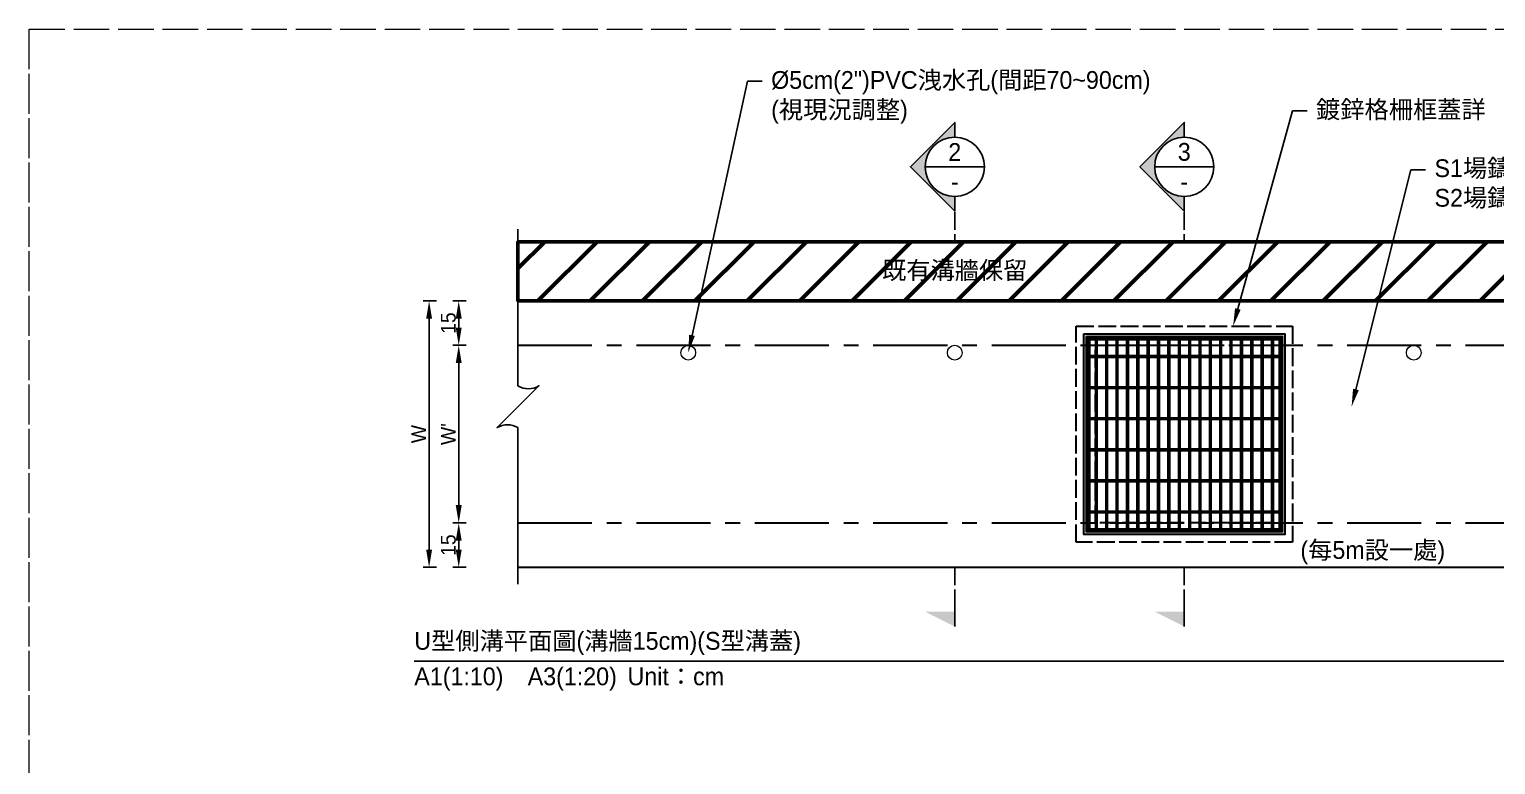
# Model space of a CAD drawing. Extents: x -8520 to 1950, y -2159 to 466.
# Drawn here: x -2640 to -2144.9, y -248.4 to 0 of the extents above; entities that cross this region are included whole.
import ezdxf
from ezdxf import colors
from ezdxf.entities.mleader import LeaderData, LeaderLine
from ezdxf.math import Vec2, Vec3

# ---------------------------------------------------------------- set-up
doc = ezdxf.new("R2010")
doc.units = 0
doc.header["$MEASUREMENT"] = 0
doc.linetypes.add('ACAD_ISO02W100', pattern=[15, 12, -3])
doc.linetypes.add('CENTERX2', pattern=[4, 2.5, -0.5, 0.5, -0.5])
for name, color, linetype, lineweight in [('一、3.基本-變更', 1, 'Continuous', 50), ('二、1.繪圖-既有設施', 8, 'Continuous', 20), ('二、2.繪圖-施作項目', 181, 'Continuous', 30), ('二、6.繪圖-其他施作項目', 35, 'Continuous', 30)]:
    doc.layers.add(name, color=color, linetype=linetype, lineweight=lineweight)
doc.layers.add('一、4.基本-隱藏', color=9, linetype='ACAD_ISO02W100', lineweight=20, plot=False)
doc.layers.add('三、3.文字-註解文字', color=2, linetype='Continuous')
doc.styles.add('次圖名(詳圖)', font='MS PGothic.ttf', dxfattribs={"height": 6})
doc.styles.add('註解文字(詳圖)', font='MS PGothic.ttf', dxfattribs={"height": 5})
doc.dimstyles.new('註解文字(詳圖)', dxfattribs={"dimtxt": 6, "dimasz": 6, "dimexe": 2, "dimexo": 5, "dimgap": 1, "dimtad": 2, "dimzin": 0, "dimdsep": 46, "dimtxsty": '註解文字(詳圖)', "dimcen": 0.1, "dimclrd": 256, "dimclre": 256, "dimclrt": 256, "dimadec": 0, "dimazin": 0, "dimtfac": 1, "dimtofl": 0, "dimtmove": 0, "dimatfit": 3, "dimfxlon": 1, "dimtolj": 1, "dimtzin": 0, "dimlwd": -1, "dimlwe": -1, "dimarcsym": 1})
pattern_1 = [(45, (-3685.3608, 76.9043), (-2.65165, 2.65165), []), (45, (-3684.477, 76.9043), (-2.65165, 2.65165), []), (45, (-3683.593, 76.9043), (-2.65165, 2.65165), []), (45, (-3682.709, 76.9043), (-2.65165, 2.65165), [])]

# ---------------------------------------------------------------- blocks, each defined once
blk = doc.blocks.new('*D100')
at = {"layer": 'Defpoints', "color": 0, "transparency": 16777216}
for p in [(-2475, -91.75), (-2495, -106.75), (-2475, -106.75)]:
    blk.add_point(p, dxfattribs=at)
at = {"layer": '三、3.文字-註解文字', "transparency": 16777216}
for p, q in [((-2492.5, -91.75), (-2497, -91.75)), ((-2495, -97.75), (-2495, -100.75)), ((-2492.5, -106.75), (-2497, -106.75))]:
    blk.add_line(p, q, dxfattribs=at)
for points in [[(-2496, -97.75), (-2494, -97.75), (-2495, -91.75)], [(-2496, -100.75), (-2494, -100.75), (-2495, -106.75)]]:
    blk.add_solid(points, dxfattribs=at)
at = {"layer": '三、3.文字-註解文字', "transparency": 16777216, "insert": (-2498.5, -99.25), "char_height": 5, "attachment_point": 5, "rotation": 90, "style": '註解文字(詳圖)'}
blk.add_mtext('\\A1;15', dxfattribs=at)
blk = doc.blocks.new('*D101')
at = {"layer": 'Defpoints', "color": 0, "transparency": 16777216}
for p in [(-2475, -106.75), (-2495, -166.75), (-2475, -166.75)]:
    blk.add_point(p, dxfattribs=at)
at = {"layer": '三、3.文字-註解文字', "transparency": 16777216}
for p, q in [((-2492.5, -106.75), (-2497, -106.75)), ((-2495, -112.75), (-2495, -160.75)), ((-2492.5, -166.75), (-2497, -166.75))]:
    blk.add_line(p, q, dxfattribs=at)
for points in [[(-2496, -112.75), (-2494, -112.75), (-2495, -106.75)], [(-2496, -160.75), (-2494, -160.75), (-2495, -166.75)]]:
    blk.add_solid(points, dxfattribs=at)
at = {"layer": '三、3.文字-註解文字', "transparency": 16777216, "insert": (-2498.5, -136.75), "char_height": 5, "attachment_point": 5, "rotation": 90, "style": '註解文字(詳圖)'}
blk.add_mtext("\\A1;W'", dxfattribs=at)
blk = doc.blocks.new('*D102')
at = {"layer": 'Defpoints', "color": 0, "transparency": 16777216}
for p in [(-2475, -166.75), (-2495, -181.75), (-2475, -181.75)]:
    blk.add_point(p, dxfattribs=at)
at = {"layer": '三、3.文字-註解文字', "transparency": 16777216}
for p, q in [((-2492.5, -166.75), (-2497, -166.75)), ((-2495, -172.75), (-2495, -175.75)), ((-2492.5, -181.75), (-2497, -181.75))]:
    blk.add_line(p, q, dxfattribs=at)
for points in [[(-2496, -172.75), (-2494, -172.75), (-2495, -166.75)], [(-2496, -175.75), (-2494, -175.75), (-2495, -181.75)]]:
    blk.add_solid(points, dxfattribs=at)
at = {"layer": '三、3.文字-註解文字', "transparency": 16777216, "insert": (-2498.5, -174.25), "char_height": 5, "attachment_point": 5, "rotation": 90, "style": '註解文字(詳圖)'}
blk.add_mtext('\\A1;15', dxfattribs=at)
blk = doc.blocks.new('*D383')
at = {"layer": 'Defpoints', "color": 0, "transparency": 16777216}
for p in [(-2505, -91.75), (-2475, -91.75), (-2475, -181.75)]:
    blk.add_point(p, dxfattribs=at)
at = {"layer": '三、3.文字-註解文字', "transparency": 16777216}
for p, q in [((-2502.5, -91.75), (-2507, -91.75)), ((-2505, -175.75), (-2505, -97.75)), ((-2502.5, -181.75), (-2507, -181.75))]:
    blk.add_line(p, q, dxfattribs=at)
for points in [[(-2506, -97.75), (-2504, -97.75), (-2505, -91.75)], [(-2506, -175.75), (-2504, -175.75), (-2505, -181.75)]]:
    blk.add_solid(points, dxfattribs=at)
at = {"layer": '三、3.文字-註解文字', "transparency": 16777216, "insert": (-2508.5, -136.75), "char_height": 5, "attachment_point": 5, "rotation": 90, "style": '註解文字(詳圖)'}
blk.add_mtext('\\A1;W', dxfattribs=at)

msp = doc.modelspace()

# ---------------------------------------------------------------- hatches: boundary and pattern name
at = {"layer": '一、3.基本-變更'}
h = msp.add_hatch(dxfattribs=at)
h.set_pattern_fill('ANSI31', color=256, scale=100)
h.set_pattern_definition([(45, (-4046.861, 2307.127), (-8.838835, 8.838835), [])])
h.paths.add_polyline_path([(-2475, -71.75), (-2475, -91.75), (-2025, -91.75), (-2025, -71.75)])
at = {"layer": '三、3.文字-註解文字'}
h = msp.add_hatch(color=256, dxfattribs=at)
h.dxf.hatch_style = 1
h.paths.add_polyline_path([(-2327.5, -31.443), (-2342.5, -46.443), (-2327.5, -61.443), (-2327.5, -56.443, -0.4142136), (-2337.5, -46.443, -0.4142136), (-2327.5, -36.443)])
h = msp.add_hatch(color=256, dxfattribs=at)
h.dxf.hatch_style = 1
h.paths.add_polyline_path([(-2250, -31.443), (-2265, -46.443), (-2250, -61.443), (-2250, -56.443, -0.4142136), (-2260, -46.443, -0.4142136), (-2250, -36.443)])
h = msp.add_hatch(color=256, dxfattribs=at)
h.dxf.hatch_style = 1
h.paths.add_polyline_path([(-2337.5, -196.75), (-2327.5, -201.75), (-2327.5, -196.75)])
h = msp.add_hatch(color=256, dxfattribs=at)
h.dxf.hatch_style = 1
h.paths.add_polyline_path([(-2260, -196.75), (-2250, -201.75), (-2250, -196.75)])
at = {"layer": '二、6.繪圖-其他施作項目'}
h = msp.add_hatch(color=256, dxfattribs=at)
h.dxf.hatch_style = 1
h.paths.add_polyline_path([(-2283.9, -170.65), (-2216.1, -170.65), (-2216.1, -102.85), (-2283.9, -102.85)])
h.paths.add_polyline_path([(-2283, -169.75), (-2217, -169.75), (-2217, -103.75), (-2283, -103.75)], flags=16)
h = msp.add_hatch(dxfattribs=at)
h.set_pattern_fill('ANSI34', color=256, scale=5)
h.set_pattern_definition(pattern_1)
h.paths.add_polyline_path([(-2218, -110.25), (-2282, -110.25), (-2282, -110.75), (-2218, -110.75)])
h = msp.add_hatch(dxfattribs=at)
h.set_pattern_fill('ANSI34', color=256, scale=5)
h.set_pattern_definition(pattern_1)
h.paths.add_polyline_path([(-2218, -120.75), (-2282, -120.75), (-2282, -121.25), (-2218, -121.25)])
h = msp.add_hatch(dxfattribs=at)
h.set_pattern_fill('ANSI34', color=256, scale=5)
h.set_pattern_definition(pattern_1)
h.paths.add_polyline_path([(-2218, -131.25), (-2282, -131.25), (-2282, -131.75), (-2218, -131.75)])
h = msp.add_hatch(dxfattribs=at)
h.set_pattern_fill('ANSI34', color=256, scale=5)
h.set_pattern_definition(pattern_1)
h.paths.add_polyline_path([(-2218, -141.75), (-2282, -141.75), (-2282, -142.25), (-2218, -142.25)])
h = msp.add_hatch(dxfattribs=at)
h.set_pattern_fill('ANSI34', color=256, scale=5)
h.set_pattern_definition(pattern_1)
h.paths.add_polyline_path([(-2218, -152.25), (-2282, -152.25), (-2282, -152.75), (-2218, -152.75)])
h = msp.add_hatch(dxfattribs=at)
h.set_pattern_fill('ANSI34', color=256, scale=5)
h.set_pattern_definition(pattern_1)
h.paths.add_polyline_path([(-2218, -162.75), (-2282, -162.75), (-2282, -163.25), (-2218, -163.25)])

# ---------------------------------------------------------------- linework, layer by layer
at = {"layer": '一、3.基本-變更'}
msp.add_lwpolyline([(-2025, -71.75), (-2475, -71.75), (-2475, -91.75), (-2025, -91.75)], close=True, dxfattribs=at)
at = {"layer": '一、4.基本-隱藏'}
for points in [[(-2640, 0), (-1860, 0), (-1860, -253.5), (-2640, -253.5)], [(-2640, 0), (-1860, 0), (-1860, -507), (-2640, -507)], [(-2640, 0), (-1860, 0), (-1860, -507), (-2640, -507)]]:
    msp.add_lwpolyline(points, close=True, dxfattribs=at)
at = {"layer": '三、3.文字-註解文字'}
for points in [[(-2327.5, -36.443), (-2327.5, -31.443), (-2342.5, -46.443), (-2327.5, -61.443), (-2327.5, -56.443)], [(-2250, -36.443), (-2250, -31.443), (-2265, -46.443), (-2250, -61.443), (-2250, -56.443)], [(-2337.5, -46.443), (-2317.5, -46.443)], [(-2260, -46.443), (-2240, -46.443)], [(-2327.5, -201.75), (-2327.5, -191.75)], [(-2250, -201.75), (-2250, -191.75)], [(-2510, -213.5), (-1990, -213.5)]]:
    msp.add_lwpolyline(points, dxfattribs=at)
at = {"layer": '三、3.文字-註解文字', "linetype": 'ACAD_ISO02W100', "ltscale": 0.5}
for points in [[(-2327.5, -61.75), (-2327.5, -71.75)], [(-2250, -61.75), (-2250, -71.75)], [(-2327.5, -181.75), (-2327.5, -191.75)], [(-2250, -181.75), (-2250, -191.75)]]:
    msp.add_lwpolyline(points, dxfattribs=at)
at = {"layer": '三、3.文字-註解文字'}
msp.add_lwpolyline([(-2475, -187.5), (-2475, -134.571, 0.2828427), (-2482.071, -134.571), (-2467.929, -120.429, -0.2828427), (-2475, -120.429), (-2475, -67.5)], format="xyb", dxfattribs=at)
for centre in [(-2327.5, -46.443), (-2250, -46.443)]:
    msp.add_circle(centre, 10, dxfattribs=at)
at = {"layer": '二、1.繪圖-既有設施'}
for centre in [(-2417.5, -109.25), (-2327.5, -109.25), (-2172.5, -109.25)]:
    msp.add_circle(centre, 2.5, dxfattribs=at)
at = {"layer": '二、2.繪圖-施作項目'}
for points in [[(-2475, -91.75), (-2025, -91.75)], [(-2475, -181.75), (-2025, -181.75)]]:
    msp.add_lwpolyline(points, dxfattribs=at)
at = {"layer": '二、2.繪圖-施作項目', "linetype": 'CENTERX2', "ltscale": 10}
for points in [[(-2475, -106.75), (-2025, -106.75)], [(-2475, -166.75), (-2025, -166.75)]]:
    msp.add_lwpolyline(points, dxfattribs=at)
at = {"layer": '二、6.繪圖-其他施作項目', "linetype": 'ACAD_ISO02W100', "ltscale": 0.5}
for points in [[(-2286.5, -100.25), (-2213.5, -100.25), (-2213.5, -173.25), (-2286.5, -173.25)], [(-2280, -106.75), (-2220, -106.75), (-2220, -166.75), (-2280, -166.75)]]:
    msp.add_lwpolyline(points, close=True, dxfattribs=at)
at = {"layer": '二、6.繪圖-其他施作項目'}
for points in [[(-2283.9, -102.85), (-2216.1, -102.85), (-2216.1, -170.65), (-2283.9, -170.65)], [(-2283, -103.75), (-2217, -103.75), (-2217, -169.75), (-2283, -169.75)], [(-2282.5, -104.25), (-2217.5, -104.25), (-2217.5, -169.25), (-2282.5, -169.25)]]:
    msp.add_lwpolyline(points, close=True, dxfattribs=at)
for points in [[(-2282.5, -104.25), (-2217.5, -104.25)], [(-2282.5, -104.25), (-2282.5, -169.25)], [(-2282, -104.25), (-2282, -169.25)], [(-2282, -104.75), (-2218, -104.75)], [(-2280, -104.75), (-2280, -110.25)], [(-2279.5, -104.75), (-2279.5, -110.25)], [(-2276.5, -104.75), (-2276.5, -110.25)], [(-2276, -104.75), (-2276, -110.25)], [(-2273, -104.75), (-2273, -110.25)], [(-2272.5, -104.75), (-2272.5, -110.25)], [(-2269.5, -104.75), (-2269.5, -110.25)], [(-2269, -104.75), (-2269, -110.25)], [(-2266, -104.75), (-2266, -110.25)], [(-2265.5, -104.75), (-2265.5, -110.25)], [(-2262.5, -104.75), (-2262.5, -110.25)], [(-2262, -104.75), (-2262, -110.25)], [(-2259, -104.75), (-2259, -110.25)], [(-2258.5, -104.75), (-2258.5, -110.25)], [(-2255.5, -104.75), (-2255.5, -110.25)], [(-2255, -104.75), (-2255, -110.25)], [(-2252, -104.75), (-2252, -110.25)], [(-2251.5, -104.75), (-2251.5, -110.25)], [(-2248.5, -104.75), (-2248.5, -110.25)], [(-2248, -104.75), (-2248, -110.25)], [(-2245, -104.75), (-2245, -110.25)], [(-2244.5, -104.75), (-2244.5, -110.25)], [(-2241.5, -104.75), (-2241.5, -110.25)], [(-2241, -104.75), (-2241, -110.25)], [(-2238, -104.75), (-2238, -110.25)], [(-2237.5, -104.75), (-2237.5, -110.25)], [(-2234.5, -104.75), (-2234.5, -110.25)], [(-2234, -104.75), (-2234, -110.25)], [(-2231, -104.75), (-2231, -110.25)], [(-2230.5, -104.75), (-2230.5, -110.25)], [(-2227.5, -104.75), (-2227.5, -110.25)], [(-2227, -104.75), (-2227, -110.25)], [(-2224, -104.75), (-2224, -110.25)], [(-2223.5, -104.75), (-2223.5, -110.25)], [(-2220.5, -104.75), (-2220.5, -110.25)], [(-2220, -104.75), (-2220, -110.25)], [(-2218, -104.25), (-2218, -169.25)], [(-2217.5, -104.25), (-2217.5, -169.25)], [(-2282, -110.25), (-2218, -110.25)], [(-2282, -110.75), (-2218, -110.75)], [(-2280, -110.75), (-2280, -120.75)], [(-2279.5, -110.75), (-2279.5, -120.75)], [(-2276.5, -110.75), (-2276.5, -120.75)], [(-2276, -110.75), (-2276, -120.75)], [(-2273, -110.75), (-2273, -120.75)], [(-2272.5, -110.75), (-2272.5, -120.75)], [(-2269.5, -110.75), (-2269.5, -120.75)], [(-2269, -110.75), (-2269, -120.75)], [(-2266, -110.75), (-2266, -120.75)], [(-2265.5, -110.75), (-2265.5, -120.75)], [(-2262.5, -110.75), (-2262.5, -120.75)], [(-2262, -110.75), (-2262, -120.75)], [(-2259, -110.75), (-2259, -120.75)], [(-2258.5, -110.75), (-2258.5, -120.75)], [(-2255.5, -110.75), (-2255.5, -120.75)], [(-2255, -110.75), (-2255, -120.75)], [(-2252, -110.75), (-2252, -120.75)], [(-2251.5, -110.75), (-2251.5, -120.75)], [(-2248.5, -110.75), (-2248.5, -120.75)], [(-2248, -110.75), (-2248, -120.75)], [(-2245, -110.75), (-2245, -120.75)], [(-2244.5, -110.75), (-2244.5, -120.75)], [(-2241.5, -110.75), (-2241.5, -120.75)], [(-2241, -110.75), (-2241, -120.75)], [(-2238, -110.75), (-2238, -120.75)], [(-2237.5, -110.75), (-2237.5, -120.75)], [(-2234.5, -110.75), (-2234.5, -120.75)], [(-2234, -110.75), (-2234, -120.75)], [(-2231, -110.75), (-2231, -120.75)], [(-2230.5, -110.75), (-2230.5, -120.75)], [(-2227.5, -110.75), (-2227.5, -120.75)], [(-2227, -110.75), (-2227, -120.75)], [(-2224, -110.75), (-2224, -120.75)], [(-2223.5, -110.75), (-2223.5, -120.75)], [(-2220.5, -110.75), (-2220.5, -120.75)], [(-2220, -110.75), (-2220, -120.75)], [(-2282, -120.75), (-2218, -120.75)], [(-2282, -121.25), (-2218, -121.25)], [(-2280, -121.25), (-2280, -131.25)], [(-2279.5, -121.25), (-2279.5, -131.25)], [(-2276.5, -121.25), (-2276.5, -131.25)], [(-2276, -121.25), (-2276, -131.25)], [(-2273, -121.25), (-2273, -131.25)], [(-2272.5, -121.25), (-2272.5, -131.25)], [(-2269.5, -121.25), (-2269.5, -131.25)], [(-2269, -121.25), (-2269, -131.25)], [(-2266, -121.25), (-2266, -131.25)], [(-2265.5, -121.25), (-2265.5, -131.25)], [(-2262.5, -121.25), (-2262.5, -131.25)], [(-2262, -121.25), (-2262, -131.25)], [(-2259, -121.25), (-2259, -131.25)], [(-2258.5, -121.25), (-2258.5, -131.25)], [(-2255.5, -121.25), (-2255.5, -131.25)], [(-2255, -121.25), (-2255, -131.25)], [(-2252, -121.25), (-2252, -131.25)], [(-2251.5, -121.25), (-2251.5, -131.25)], [(-2248.5, -121.25), (-2248.5, -131.25)], [(-2248, -121.25), (-2248, -131.25)], [(-2245, -121.25), (-2245, -131.25)], [(-2244.5, -121.25), (-2244.5, -131.25)], [(-2241.5, -121.25), (-2241.5, -131.25)], [(-2241, -121.25), (-2241, -131.25)], [(-2238, -121.25), (-2238, -131.25)], [(-2237.5, -121.25), (-2237.5, -131.25)], [(-2234.5, -121.25), (-2234.5, -131.25)], [(-2234, -121.25), (-2234, -131.25)], [(-2231, -121.25), (-2231, -131.25)], [(-2230.5, -121.25), (-2230.5, -131.25)], [(-2227.5, -121.25), (-2227.5, -131.25)], [(-2227, -121.25), (-2227, -131.25)], [(-2224, -121.25), (-2224, -131.25)], [(-2223.5, -121.25), (-2223.5, -131.25)], [(-2220.5, -121.25), (-2220.5, -131.25)], [(-2220, -121.25), (-2220, -131.25)], [(-2282, -131.25), (-2218, -131.25)], [(-2282, -131.75), (-2218, -131.75)], [(-2280, -131.75), (-2280, -141.75)], [(-2279.5, -131.75), (-2279.5, -141.75)], [(-2276.5, -131.75), (-2276.5, -141.75)], [(-2276, -131.75), (-2276, -141.75)], [(-2273, -131.75), (-2273, -141.75)], [(-2272.5, -131.75), (-2272.5, -141.75)], [(-2269.5, -131.75), (-2269.5, -141.75)], [(-2269, -131.75), (-2269, -141.75)], [(-2266, -131.75), (-2266, -141.75)], [(-2265.5, -131.75), (-2265.5, -141.75)], [(-2262.5, -131.75), (-2262.5, -141.75)], [(-2262, -131.75), (-2262, -141.75)], [(-2259, -131.75), (-2259, -141.75)], [(-2258.5, -131.75), (-2258.5, -141.75)], [(-2255.5, -131.75), (-2255.5, -141.75)], [(-2255, -131.75), (-2255, -141.75)], [(-2252, -131.75), (-2252, -141.75)], [(-2251.5, -131.75), (-2251.5, -141.75)], [(-2248.5, -131.75), (-2248.5, -141.75)], [(-2248, -131.75), (-2248, -141.75)], [(-2245, -131.75), (-2245, -141.75)], [(-2244.5, -131.75), (-2244.5, -141.75)], [(-2241.5, -131.75), (-2241.5, -141.75)], [(-2241, -131.75), (-2241, -141.75)], [(-2238, -131.75), (-2238, -141.75)], [(-2237.5, -131.75), (-2237.5, -141.75)], [(-2234.5, -131.75), (-2234.5, -141.75)], [(-2234, -131.75), (-2234, -141.75)], [(-2231, -131.75), (-2231, -141.75)], [(-2230.5, -131.75), (-2230.5, -141.75)], [(-2227.5, -131.75), (-2227.5, -141.75)], [(-2227, -131.75), (-2227, -141.75)], [(-2224, -131.75), (-2224, -141.75)], [(-2223.5, -131.75), (-2223.5, -141.75)], [(-2220.5, -131.75), (-2220.5, -141.75)], [(-2220, -131.75), (-2220, -141.75)], [(-2282, -141.75), (-2218, -141.75)], [(-2282, -142.25), (-2218, -142.25)], [(-2280, -142.25), (-2280, -152.25)], [(-2279.5, -142.25), (-2279.5, -152.25)], [(-2276.5, -142.25), (-2276.5, -152.25)], [(-2276, -142.25), (-2276, -152.25)], [(-2273, -142.25), (-2273, -152.25)], [(-2272.5, -142.25), (-2272.5, -152.25)], [(-2269.5, -142.25), (-2269.5, -152.25)], [(-2269, -142.25), (-2269, -152.25)], [(-2266, -142.25), (-2266, -152.25)], [(-2265.5, -142.25), (-2265.5, -152.25)], [(-2262.5, -142.25), (-2262.5, -152.25)], [(-2262, -142.25), (-2262, -152.25)], [(-2259, -142.25), (-2259, -152.25)], [(-2258.5, -142.25), (-2258.5, -152.25)], [(-2255.5, -142.25), (-2255.5, -152.25)], [(-2255, -142.25), (-2255, -152.25)], [(-2252, -142.25), (-2252, -152.25)], [(-2251.5, -142.25), (-2251.5, -152.25)], [(-2248.5, -142.25), (-2248.5, -152.25)], [(-2248, -142.25), (-2248, -152.25)], [(-2245, -142.25), (-2245, -152.25)], [(-2244.5, -142.25), (-2244.5, -152.25)], [(-2241.5, -142.25), (-2241.5, -152.25)], [(-2241, -142.25), (-2241, -152.25)], [(-2238, -142.25), (-2238, -152.25)], [(-2237.5, -142.25), (-2237.5, -152.25)], [(-2234.5, -142.25), (-2234.5, -152.25)], [(-2234, -142.25), (-2234, -152.25)], [(-2231, -142.25), (-2231, -152.25)], [(-2230.5, -142.25), (-2230.5, -152.25)], [(-2227.5, -142.25), (-2227.5, -152.25)], [(-2227, -142.25), (-2227, -152.25)], [(-2224, -142.25), (-2224, -152.25)], [(-2223.5, -142.25), (-2223.5, -152.25)], [(-2220.5, -142.25), (-2220.5, -152.25)], [(-2220, -142.25), (-2220, -152.25)], [(-2282, -152.25), (-2218, -152.25)], [(-2282, -152.75), (-2218, -152.75)], [(-2280, -152.75), (-2280, -162.75)], [(-2279.5, -152.75), (-2279.5, -162.75)], [(-2276.5, -152.75), (-2276.5, -162.75)], [(-2276, -152.75), (-2276, -162.75)], [(-2273, -152.75), (-2273, -162.75)], [(-2272.5, -152.75), (-2272.5, -162.75)], [(-2269.5, -152.75), (-2269.5, -162.75)], [(-2269, -152.75), (-2269, -162.75)], [(-2266, -152.75), (-2266, -162.75)], [(-2265.5, -152.75), (-2265.5, -162.75)], [(-2262.5, -152.75), (-2262.5, -162.75)], [(-2262, -152.75), (-2262, -162.75)], [(-2259, -152.75), (-2259, -162.75)], [(-2258.5, -152.75), (-2258.5, -162.75)], [(-2255.5, -152.75), (-2255.5, -162.75)], [(-2255, -152.75), (-2255, -162.75)], [(-2252, -152.75), (-2252, -162.75)], [(-2251.5, -152.75), (-2251.5, -162.75)], [(-2248.5, -152.75), (-2248.5, -162.75)], [(-2248, -152.75), (-2248, -162.75)], [(-2245, -152.75), (-2245, -162.75)], [(-2244.5, -152.75), (-2244.5, -162.75)], [(-2241.5, -152.75), (-2241.5, -162.75)], [(-2241, -152.75), (-2241, -162.75)], [(-2238, -152.75), (-2238, -162.75)], [(-2237.5, -152.75), (-2237.5, -162.75)], [(-2234.5, -152.75), (-2234.5, -162.75)], [(-2234, -152.75), (-2234, -162.75)], [(-2231, -152.75), (-2231, -162.75)], [(-2230.5, -152.75), (-2230.5, -162.75)], [(-2227.5, -152.75), (-2227.5, -162.75)], [(-2227, -152.75), (-2227, -162.75)], [(-2224, -152.75), (-2224, -162.75)], [(-2223.5, -152.75), (-2223.5, -162.75)], [(-2220.5, -152.75), (-2220.5, -162.75)], [(-2220, -152.75), (-2220, -162.75)], [(-2282, -162.75), (-2218, -162.75)], [(-2282, -163.25), (-2218, -163.25)], [(-2280, -163.25), (-2280, -168.75)], [(-2279.5, -163.25), (-2279.5, -168.75)], [(-2276.5, -163.25), (-2276.5, -168.75)], [(-2276, -163.25), (-2276, -168.75)], [(-2273, -163.25), (-2273, -168.75)], [(-2272.5, -163.25), (-2272.5, -168.75)], [(-2269.5, -163.25), (-2269.5, -168.75)], [(-2269, -163.25), (-2269, -168.75)], [(-2266, -163.25), (-2266, -168.75)], [(-2265.5, -163.25), (-2265.5, -168.75)], [(-2262.5, -163.25), (-2262.5, -168.75)], [(-2262, -163.25), (-2262, -168.75)], [(-2259, -163.25), (-2259, -168.75)], [(-2258.5, -163.25), (-2258.5, -168.75)], [(-2255.5, -163.25), (-2255.5, -168.75)], [(-2255, -163.25), (-2255, -168.75)], [(-2252, -163.25), (-2252, -168.75)], [(-2251.5, -163.25), (-2251.5, -168.75)], [(-2248.5, -163.25), (-2248.5, -168.75)], [(-2248, -163.25), (-2248, -168.75)], [(-2245, -163.25), (-2245, -168.75)], [(-2244.5, -163.25), (-2244.5, -168.75)], [(-2241.5, -163.25), (-2241.5, -168.75)], [(-2241, -163.25), (-2241, -168.75)], [(-2238, -163.25), (-2238, -168.75)], [(-2237.5, -163.25), (-2237.5, -168.75)], [(-2234.5, -163.25), (-2234.5, -168.75)], [(-2234, -163.25), (-2234, -168.75)], [(-2231, -163.25), (-2231, -168.75)], [(-2230.5, -163.25), (-2230.5, -168.75)], [(-2227.5, -163.25), (-2227.5, -168.75)], [(-2227, -163.25), (-2227, -168.75)], [(-2224, -163.25), (-2224, -168.75)], [(-2223.5, -163.25), (-2223.5, -168.75)], [(-2220.5, -163.25), (-2220.5, -168.75)], [(-2220, -163.25), (-2220, -168.75)], [(-2282.5, -169.25), (-2217.5, -169.25)], [(-2282, -168.75), (-2218, -168.75)]]:
    msp.add_lwpolyline(points, dxfattribs=at)

# ---------------------------------------------------------------- texts
at = {"layer": '三、3.文字-註解文字', "char_height": 6}
for s, width, gutter_width, insert, attachment_point, style in [('2', 6.60394, 25, (-2327.5, -41.443), 5, '註解文字(詳圖)'), ('3', 6.60394, 25, (-2250, -41.443), 5, '註解文字(詳圖)'), ('-', 6.60394, 25, (-2327.5, -51.443), 5, '註解文字(詳圖)'), ('-', 6.60394, 25, (-2250, -51.443), 5, '註解文字(詳圖)'), ('{\\fMS PGothic|b0|i0|c128|p34;既有溝牆}保留', 70.34372, 30, (-2327.5, -81.75), 5, '次圖名(詳圖)'), ('(每5m設一處)', 52.41253, 30, (-2186.354, -176.81), 5, '註解文字(詳圖)'), ('{\\fMS PGothic|b0|i0|c128|p34;U型側溝平面圖(溝牆15cm)}(S型溝蓋)', 138.66243, 15, (-2510, -207.5), 4, '次圖名(詳圖)'), ('A1(1:10)\u3000A3(1:20){\\fMS PGothic|b0|i0|c128|p34;^IUnit：cm}', 136.03259, 15, (-2510, -219.5), 4, '次圖名(詳圖)')]:
    msp.add_mtext_dynamic_manual_height_columns(s, width=width, gutter_width=gutter_width, heights=[0], dxfattribs=dict(at, insert=insert, attachment_point=attachment_point, style=style))

# ---------------------------------------------------------------- dimensions: what is measured, and where the dimension line sits
at = {"layer": '三、3.文字-註解文字'}
for base, p1, p2, text, picture, middle in [((-2505, -91.75), (-2475, -181.75), (-2475, -91.75), 'W', '*D383', (-2508.5, -136.75)), ((-2495, -106.75), (-2475, -91.75), (-2475, -106.75), '15', '*D100', (-2498.5, -99.25)), ((-2495, -166.75), (-2475, -106.75), (-2475, -166.75), "W'", '*D101', (-2498.5, -136.75)), ((-2495, -181.75), (-2475, -166.75), (-2475, -181.75), '15', '*D102', (-2498.5, -174.25))]:
    dim = msp.add_linear_dim(base=base, p1=p1, p2=p2, angle=90, text=text, dimstyle='註解文字(詳圖)', dxfattribs=at)
    dim.commit()
    dim.dimension.update_dxf_attribs({"geometry": picture, "text_midpoint": middle})

# ---------------------------------------------------------------- leaders
ml = msp.add_multileader_mtext('Standard', dxfattribs=at)
ml.set_content('{\\fMS PGothic|b0|i0|c128|p34;%%C5cm}(2")PVC洩水孔(間距70~90cm)\\P(視現況調整)', color=256, style='註解文字(詳圖)')
ml.set_leader_properties(color=256, linetype='ByLayer', lineweight=-1)
ml.build(insert=Vec2(0, 0))
ml.multileader.update_dxf_attribs({"dogleg_length": 5, "arrow_head_size": 6})
ctx = ml.context
ctx.base_point, ctx.char_height, ctx.arrow_head_size, ctx.landing_gap_size, ctx.plane_origin = Vec3(-2392.5, -17.5), 6, 6, 3, Vec3(-2417.5, -110)
notes = []
notes.append((ctx, [(0, (1, 1, 0), (-2397.5, -17.5), (1, 0), 5, [(0, [(-2417.5, -109.25)], 0, [])])]))
ctx.mtext.insert, ctx.mtext.flow_direction = Vec3(-2389.5, -14.108), 5
ml = msp.add_multileader_mtext('Standard', dxfattribs=at)
ml.set_content('鍍鋅格柵框蓋詳', color=256, style='註解文字(詳圖)')
ml.set_leader_properties(color=256, linetype='ByLayer', lineweight=-1)
ml.build(insert=Vec2(0, 0))
ml.multileader.update_dxf_attribs({"dogleg_length": 5, "arrow_head_size": 6})
ctx = ml.context
ctx.base_point, ctx.char_height, ctx.arrow_head_size, ctx.landing_gap_size, ctx.plane_origin = Vec3(-2208.5, -27.5), 6, 6, 3, Vec3(-2233.5, -101)
notes.append((ctx, [(0, (1, 1, 0), (-2213.5, -27.5), (1, 0), 5, [(0, [(-2233.5, -100.25)], 0, [])])]))
ctx.mtext.insert, ctx.mtext.flow_direction = Vec3(-2205.5, -24.074), 5
ml = msp.add_multileader_mtext('Standard', dxfattribs=at)
ml.set_content('S{\\fMS PGothic|b0|i0|c128|p34;1場鑄溝蓋板(280kgf/cm²混凝土)或\\P}S{\\fMS PGothic|b0|i0|c128|p34;2場鑄溝蓋板(280kgf/cm²混凝土)詳}', color=256, style='註解文字(詳圖)')
ml.set_leader_properties(color=256, linetype='ByLayer', lineweight=-1)
ml.build(insert=Vec2(0, 0))
ml.multileader.update_dxf_attribs({"dogleg_length": 5, "arrow_head_size": 6})
ctx = ml.context
ctx.base_point, ctx.char_height, ctx.arrow_head_size, ctx.landing_gap_size, ctx.plane_origin = Vec3(-2168.5, -47.5), 6, 6, 3, Vec3(-2193.5, -127.5)
notes.append((ctx, [(0, (1, 1, 0), (-2173.5, -47.5), (1, 0), 5, [(0, [(-2193.5, -127.5)], 0, [])])]))
ctx.mtext.insert, ctx.mtext.flow_direction = Vec3(-2165.5, -43.92), 5
for ctx, leaders in notes:
    for number, flags, end, landing, length, lines in leaders:
        leader = LeaderData()
        leader.index, (leader.has_last_leader_line, leader.has_dogleg_vector, leader.attachment_direction) = number, flags
        leader.last_leader_point, leader.dogleg_vector, leader.dogleg_length = Vec3(end), Vec3(landing), length
        for number, points, colour, breaks in lines:
            line = LeaderLine()
            line.index, line.vertices, line.color, line.breaks = number, Vec3.list(points), colors.encode_raw_color(colour), breaks
            leader.lines.append(line)
        ctx.leaders.append(leader)

doc.saveas('drawing.dxf')
